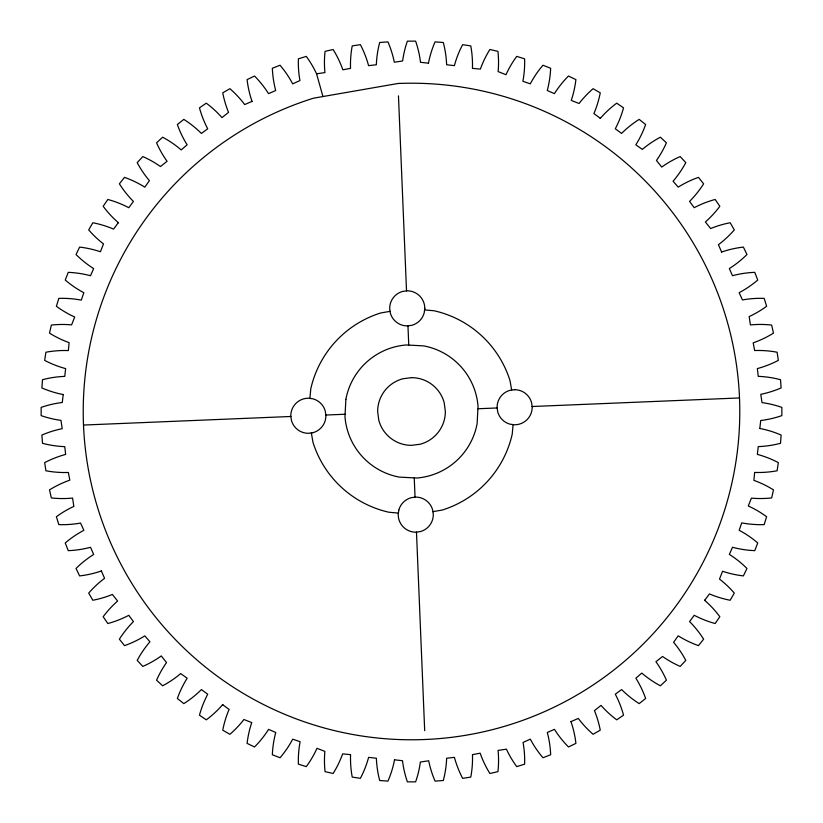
<?xml version="1.0" encoding="UTF-8"?>
<svg xmlns="http://www.w3.org/2000/svg" width="823" height="823" viewBox="0 0 823 823"><rect width="100%" height="100%" fill="white"/><g stroke="black" fill="none" stroke-linecap="round" stroke-linejoin="round"><path stroke-width="1.23" d="M309.911 398.414L310.765 388.919A103.235 103.235 0 0 1 380.689 312.977L390.081 311.341M513.089 424.586L512.235 434.081A103.235 103.235 0 0 1 442.311 510.023L432.919 511.659M63.186 394.536L62.281 402.498L59.914 402.807A103.153 103.153 0 0 0 41.15 407.375L41.15 415.625A101.311 101.311 0 0 0 59.904 420.224L60.974 420.368L62.219 428.701L60.244 429.102A103.153 103.153 0 0 0 41.88 435.058L42.498 443.299A101.311 101.311 0 0 0 64.76 446.652L65.645 454.419A103.153 103.153 0 0 0 44.668 462.619L45.903 470.777A101.311 101.311 0 0 0 68.36 472.464L69.811 480.148A103.153 103.153 0 0 0 49.514 489.88L51.355 497.936A101.311 101.311 0 0 0 70.665 498.244L72.578 498.059L73.833 506.433L72.969 506.824A103.153 103.153 0 0 0 56.386 516.721L58.824 524.611A101.311 101.311 0 0 0 78.103 523.469L80.541 523.047L83.864 530.3A103.153 103.153 0 0 0 65.243 542.964L68.258 550.649A101.311 101.311 0 0 0 90.53 547.295L93.657 554.455A103.153 103.153 0 0 0 76.035 568.467L79.615 575.905A101.311 101.311 0 0 0 98.513 571.913L101.568 570.895M759.814 428.464L760.719 420.502L763.086 420.193A103.153 103.153 0 0 0 781.85 415.625L781.85 407.375A101.311 101.311 0 0 0 763.096 402.776L762.026 402.632L760.781 394.299L762.756 393.898A103.153 103.153 0 0 0 781.12 387.942L780.502 379.701A101.311 101.311 0 0 0 758.24 376.348L757.355 368.581A103.153 103.153 0 0 0 778.332 360.381L777.097 352.223A101.311 101.311 0 0 0 754.64 350.536L753.189 342.852A103.153 103.153 0 0 0 773.486 333.12L771.645 325.064A101.311 101.311 0 0 0 752.335 324.756L750.422 324.941L749.167 316.567L750.031 316.176A103.153 103.153 0 0 0 766.614 306.279L764.176 298.389A101.311 101.311 0 0 0 744.897 299.531L742.459 299.953L739.136 292.7A103.153 103.153 0 0 0 757.757 280.036L754.742 272.351A101.311 101.311 0 0 0 732.47 275.705L729.343 268.545A103.153 103.153 0 0 0 746.965 254.533L743.385 247.095A101.311 101.311 0 0 0 724.487 251.087L721.432 252.105M428.423 63.392L429.071 60.233A101.311 101.311 0 0 1 435.058 41.88L443.299 42.498A103.153 103.153 0 0 1 446.622 64.76L454.389 65.634A101.311 101.311 0 0 1 462.619 44.668L470.777 45.903A103.153 103.153 0 0 1 472.433 68.36L480.375 69.101L481.229 66.776A101.311 101.311 0 0 1 489.88 49.514L497.936 51.355A103.153 103.153 0 0 1 498.213 70.665L498.121 71.601L506.001 74.708L506.793 72.959A101.311 101.311 0 0 1 516.721 56.386L524.611 58.824A103.153 103.153 0 0 1 522.893 81.271L530.279 83.843A101.311 101.311 0 0 1 542.964 65.243L550.649 68.258A103.153 103.153 0 0 1 547.264 90.52L554.424 93.637A101.311 101.311 0 0 1 568.467 76.035L575.905 79.615A103.153 103.153 0 0 1 571.882 98.503L571.244 100.416L579.094 103.503L579.742 102.649A101.311 101.311 0 0 1 593.095 88.699L600.255 92.834A103.153 103.153 0 0 1 594.823 111.362L593.908 113.564L600.348 118.337M394.577 759.608L393.929 762.767A101.311 101.311 0 0 1 387.942 781.12L379.701 780.502A103.153 103.153 0 0 1 376.378 758.24L368.611 757.366A101.311 101.311 0 0 1 360.381 778.332L352.223 777.097A103.153 103.153 0 0 1 350.567 754.64L342.625 753.899L341.771 756.224A101.311 101.311 0 0 1 333.12 773.486L325.064 771.645A103.153 103.153 0 0 1 324.787 752.335L324.879 751.399L316.999 748.292L316.207 750.041A101.311 101.311 0 0 1 306.279 766.614L298.389 764.176A103.153 103.153 0 0 1 300.107 741.729L292.721 739.157A101.311 101.311 0 0 1 280.036 757.757L272.351 754.742A103.153 103.153 0 0 1 275.736 732.48L268.576 729.363A101.311 101.311 0 0 1 254.533 746.965L247.095 743.385A103.153 103.153 0 0 1 251.118 724.497L251.756 722.584L243.906 719.497L243.258 720.351A101.311 101.311 0 0 1 229.905 734.301L222.745 730.166A103.153 103.153 0 0 1 228.177 711.638L229.092 709.436L222.652 704.663M118.337 222.652L113.564 229.092L111.362 228.177A103.153 103.153 0 0 0 92.834 222.745L88.699 229.905A101.311 101.311 0 0 0 102.649 243.258L103.503 243.906L100.416 251.756L98.503 251.118A103.153 103.153 0 0 0 79.615 247.095L76.035 254.533A101.311 101.311 0 0 0 93.637 268.576L90.52 275.736A103.153 103.153 0 0 0 68.258 272.351L65.243 280.036A101.311 101.311 0 0 0 83.843 292.721L81.271 300.107A103.153 103.153 0 0 0 58.824 298.389L56.386 306.279A101.311 101.311 0 0 0 72.959 316.207L74.708 316.999L71.601 324.879L70.665 324.787A103.153 103.153 0 0 0 51.355 325.064L49.514 333.12A101.311 101.311 0 0 0 66.776 341.771L69.101 342.625L68.36 350.567A103.153 103.153 0 0 0 45.903 352.223L44.668 360.381A101.311 101.311 0 0 0 65.634 368.611L64.76 376.378A103.153 103.153 0 0 0 42.498 379.701L41.88 387.942A101.311 101.311 0 0 0 60.233 393.929L63.392 394.577M704.663 600.348L709.436 593.908L711.638 594.823A103.153 103.153 0 0 0 730.166 600.255L734.301 593.095A101.311 101.311 0 0 0 720.351 579.742L719.497 579.094L722.584 571.244L724.497 571.882A103.153 103.153 0 0 0 743.385 575.905L746.965 568.467A101.311 101.311 0 0 0 729.363 554.424L732.48 547.264A103.153 103.153 0 0 0 754.742 550.649L757.757 542.964A101.311 101.311 0 0 0 739.157 530.279L741.729 522.893A103.153 103.153 0 0 0 764.176 524.611L766.614 516.721A101.311 101.311 0 0 0 750.041 506.793L748.292 506.001L751.399 498.121L752.335 498.213A103.153 103.153 0 0 0 771.645 497.936L773.486 489.88A101.311 101.311 0 0 0 756.224 481.229L753.899 480.375L754.64 472.433A103.153 103.153 0 0 0 777.097 470.777L778.332 462.619A101.311 101.311 0 0 0 757.366 454.389L758.24 446.622A103.153 103.153 0 0 0 780.502 443.299L781.12 435.058A101.311 101.311 0 0 0 762.767 429.071L759.608 428.423M600.204 118.491L602.354 116.084A101.311 101.311 0 0 1 616.715 103.173L623.536 107.834A103.153 103.153 0 0 1 615.285 128.779L621.581 133.419A101.311 101.311 0 0 1 639.183 119.376L645.633 124.52A103.153 103.153 0 0 1 635.84 144.797L642.341 149.416L644.244 147.831A101.311 101.311 0 0 1 660.375 137.204L666.424 142.821A103.153 103.153 0 0 1 657.011 159.683L656.466 160.454L661.733 167.079L663.297 165.958A101.311 101.311 0 0 1 680.179 156.576L685.796 162.625A103.153 103.153 0 0 1 673.08 181.204L678.193 187.13A101.311 101.311 0 0 1 698.48 177.367L703.624 183.817A103.153 103.153 0 0 1 689.561 201.398L694.211 207.694A101.311 101.311 0 0 1 715.166 199.464L719.827 206.285A103.153 103.153 0 0 1 706.895 220.626L705.393 221.963L710.64 228.557L711.628 228.146A101.311 101.311 0 0 1 730.166 222.745L734.301 229.905A103.153 103.153 0 0 1 720.331 243.238L718.428 244.688L721.627 252.033M222.796 704.509L220.646 706.916A101.311 101.311 0 0 1 206.285 719.827L199.464 715.166A103.153 103.153 0 0 1 207.715 694.221L201.419 689.581A101.311 101.311 0 0 1 183.817 703.624L177.367 698.48A103.153 103.153 0 0 1 187.16 678.203L180.659 673.584L178.756 675.169A101.311 101.311 0 0 1 162.625 685.796L156.576 680.179A103.153 103.153 0 0 1 165.989 663.317L166.534 662.546L161.267 655.921L159.703 657.042A101.311 101.311 0 0 1 142.821 666.424L137.204 660.375A103.153 103.153 0 0 1 149.92 641.796L144.807 635.87A101.311 101.311 0 0 1 124.52 645.633L119.376 639.183A103.153 103.153 0 0 1 133.439 621.602L128.789 615.306A101.311 101.311 0 0 1 107.834 623.536L103.173 616.715A103.153 103.153 0 0 1 116.105 602.374L117.607 601.037L112.36 594.443L111.372 594.854A101.311 101.311 0 0 1 92.834 600.255L88.699 593.095A103.153 103.153 0 0 1 102.669 579.762L104.572 578.312L101.373 570.967M252.033 101.373L244.688 104.572L243.238 102.669A103.153 103.153 0 0 0 229.905 88.699L222.745 92.834A101.311 101.311 0 0 0 228.146 111.372L228.557 112.36L221.963 117.607L220.626 116.105A103.153 103.153 0 0 0 206.285 103.173L199.464 107.834A101.311 101.311 0 0 0 207.694 128.789L201.398 133.439A103.153 103.153 0 0 0 183.817 119.376L177.367 124.52A101.311 101.311 0 0 0 187.13 144.807L181.204 149.92A103.153 103.153 0 0 0 162.625 137.204L156.576 142.821A101.311 101.311 0 0 0 165.958 159.703L167.079 161.267L160.454 166.534L159.683 165.989A103.153 103.153 0 0 0 142.821 156.576L137.204 162.625A101.311 101.311 0 0 0 147.831 178.756L149.416 180.659L144.797 187.16A103.153 103.153 0 0 0 124.52 177.367L119.376 183.817A101.311 101.311 0 0 0 133.419 201.419L128.779 207.715A103.153 103.153 0 0 0 107.834 199.464L103.173 206.285A101.311 101.311 0 0 0 116.084 220.646L118.491 222.796M570.967 721.627L578.312 718.428L579.762 720.331A103.153 103.153 0 0 0 593.095 734.301L600.255 730.166A101.311 101.311 0 0 0 594.854 711.628L594.443 710.64L601.037 705.393L602.374 706.895A103.153 103.153 0 0 0 616.715 719.827L623.536 715.166A101.311 101.311 0 0 0 615.306 694.211L621.602 689.561A103.153 103.153 0 0 0 639.183 703.624L645.633 698.48A101.311 101.311 0 0 0 635.87 678.193L641.796 673.08A103.153 103.153 0 0 0 660.375 685.796L666.424 680.179A101.311 101.311 0 0 0 657.042 663.297L655.921 661.733L662.546 656.466L663.317 657.011A103.153 103.153 0 0 0 680.179 666.424L685.796 660.375A101.311 101.311 0 0 0 675.169 644.244L673.584 642.341L678.203 635.84A103.153 103.153 0 0 0 698.48 645.633L703.624 639.183A101.311 101.311 0 0 0 689.581 621.581L694.221 615.285A103.153 103.153 0 0 0 715.166 623.536L719.827 616.715A101.311 101.311 0 0 0 706.916 602.354L704.509 600.204M252.105 101.568L251.087 98.513A101.311 101.311 0 0 1 247.095 79.615L254.533 76.035A103.153 103.153 0 0 1 268.545 93.657L275.705 90.53A101.311 101.311 0 0 1 272.351 68.258L280.036 65.243A103.153 103.153 0 0 1 292.7 83.864L299.953 80.541L299.531 78.103A101.311 101.311 0 0 1 298.389 58.824L306.279 56.386A103.153 103.153 0 0 1 316.176 72.969L316.567 73.833L324.941 72.578L324.756 70.665A101.311 101.311 0 0 1 325.064 51.355L333.12 49.514A103.153 103.153 0 0 1 342.852 69.811L350.536 68.36A101.311 101.311 0 0 1 352.223 45.903L360.381 44.668A103.153 103.153 0 0 1 368.581 65.645L376.348 64.76A101.311 101.311 0 0 1 379.701 42.498L387.942 41.88A103.153 103.153 0 0 1 393.898 60.244L394.299 62.219L402.632 60.974L402.776 59.904A101.311 101.311 0 0 1 407.375 41.15L415.625 41.15A103.153 103.153 0 0 1 420.193 59.914L420.502 62.281L428.464 63.186M83.493 425.049L290.9 416.479M325.805 415.039L345.104 414.247M477.896 408.753L497.195 407.961M532.1 406.521L739.507 397.951M424.586 309.911L434.081 310.765A103.235 103.235 0 0 1 510.023 380.689L511.659 390.081M398.414 513.089L388.919 512.235A103.235 103.235 0 0 1 312.977 442.311L311.341 432.919M394.536 759.814L402.498 760.719L402.807 763.086A103.153 103.153 0 0 0 407.375 781.85L415.625 781.85A101.311 101.311 0 0 0 420.224 763.096L420.368 762.026L428.701 760.781L429.102 762.756A103.153 103.153 0 0 0 435.058 781.12L443.299 780.502A101.311 101.311 0 0 0 446.652 758.24L454.419 757.355A103.153 103.153 0 0 0 462.619 778.332L470.777 777.097A101.311 101.311 0 0 0 472.464 754.64L480.148 753.189A103.153 103.153 0 0 0 489.88 773.486L497.936 771.645A101.311 101.311 0 0 0 498.244 752.335L498.059 750.422L506.433 749.167L506.824 750.031A103.153 103.153 0 0 0 516.721 766.614L524.611 764.176A101.311 101.311 0 0 0 523.469 744.897L523.047 742.459L530.3 739.136A103.153 103.153 0 0 0 542.964 757.757L550.649 754.742A101.311 101.311 0 0 0 547.295 732.47L554.455 729.343A103.153 103.153 0 0 0 568.467 746.965L575.905 743.385A101.311 101.311 0 0 0 571.913 724.487L570.895 721.432M316.567 73.833L322.955 96.538M398.466 95.869L406.521 290.9M407.961 325.805L408.753 345.104M414.247 477.896L415.039 497.195M416.479 532.1L424.689 730.69M345.886 399.33L344.971 416.726A66.735 66.735 0 0 0 399.33 477.114L416.726 478.029A66.735 66.735 0 0 0 477.114 423.67L478.029 406.274A66.735 66.735 0 0 0 423.67 345.886L406.274 344.971A66.735 66.735 0 0 0 345.886 399.33M424.791 308.358L424.195 312.894A17.55 17.55 0 0 1 411.778 325.311L407.241 325.908A17.55 17.55 0 0 1 390.287 312.894L389.691 308.358A17.55 17.55 0 0 1 402.694 291.404L407.241 290.807A17.55 17.55 0 0 1 424.791 308.358M398.805 510.106L398.209 514.642A17.55 17.55 0 0 0 415.759 532.193L420.306 531.596A17.55 17.55 0 0 0 433.31 514.642L432.713 510.106A17.55 17.55 0 0 0 415.759 497.092L411.222 497.689A17.55 17.55 0 0 0 398.805 510.106M397.951 83.493L313.522 98.184A328.284 328.284 0 0 0 168.941 632.712A328.284 328.284 0 0 0 714.498 537.841A328.284 328.284 0 0 0 397.951 83.493M411.5 377.644L402.735 378.796A33.856 33.856 0 0 0 377.644 411.5L378.796 420.265A33.856 33.856 0 0 0 411.5 445.356L420.265 444.204A33.856 33.856 0 0 0 445.356 411.5L444.204 402.735A33.856 33.856 0 0 0 411.5 377.644M514.642 389.691L510.106 390.287A17.55 17.55 0 0 0 497.092 407.241L497.689 411.778A17.55 17.55 0 0 0 510.106 424.195L514.642 424.791A17.55 17.55 0 0 0 532.193 407.241L531.596 402.694A17.55 17.55 0 0 0 514.642 389.691M312.894 432.713L308.358 433.31A17.55 17.55 0 0 1 291.404 420.306L290.807 415.759A17.55 17.55 0 0 1 308.358 398.209L312.894 398.805A17.55 17.55 0 0 1 325.311 411.222L325.908 415.759A17.55 17.55 0 0 1 312.894 432.713"/></g></svg>
